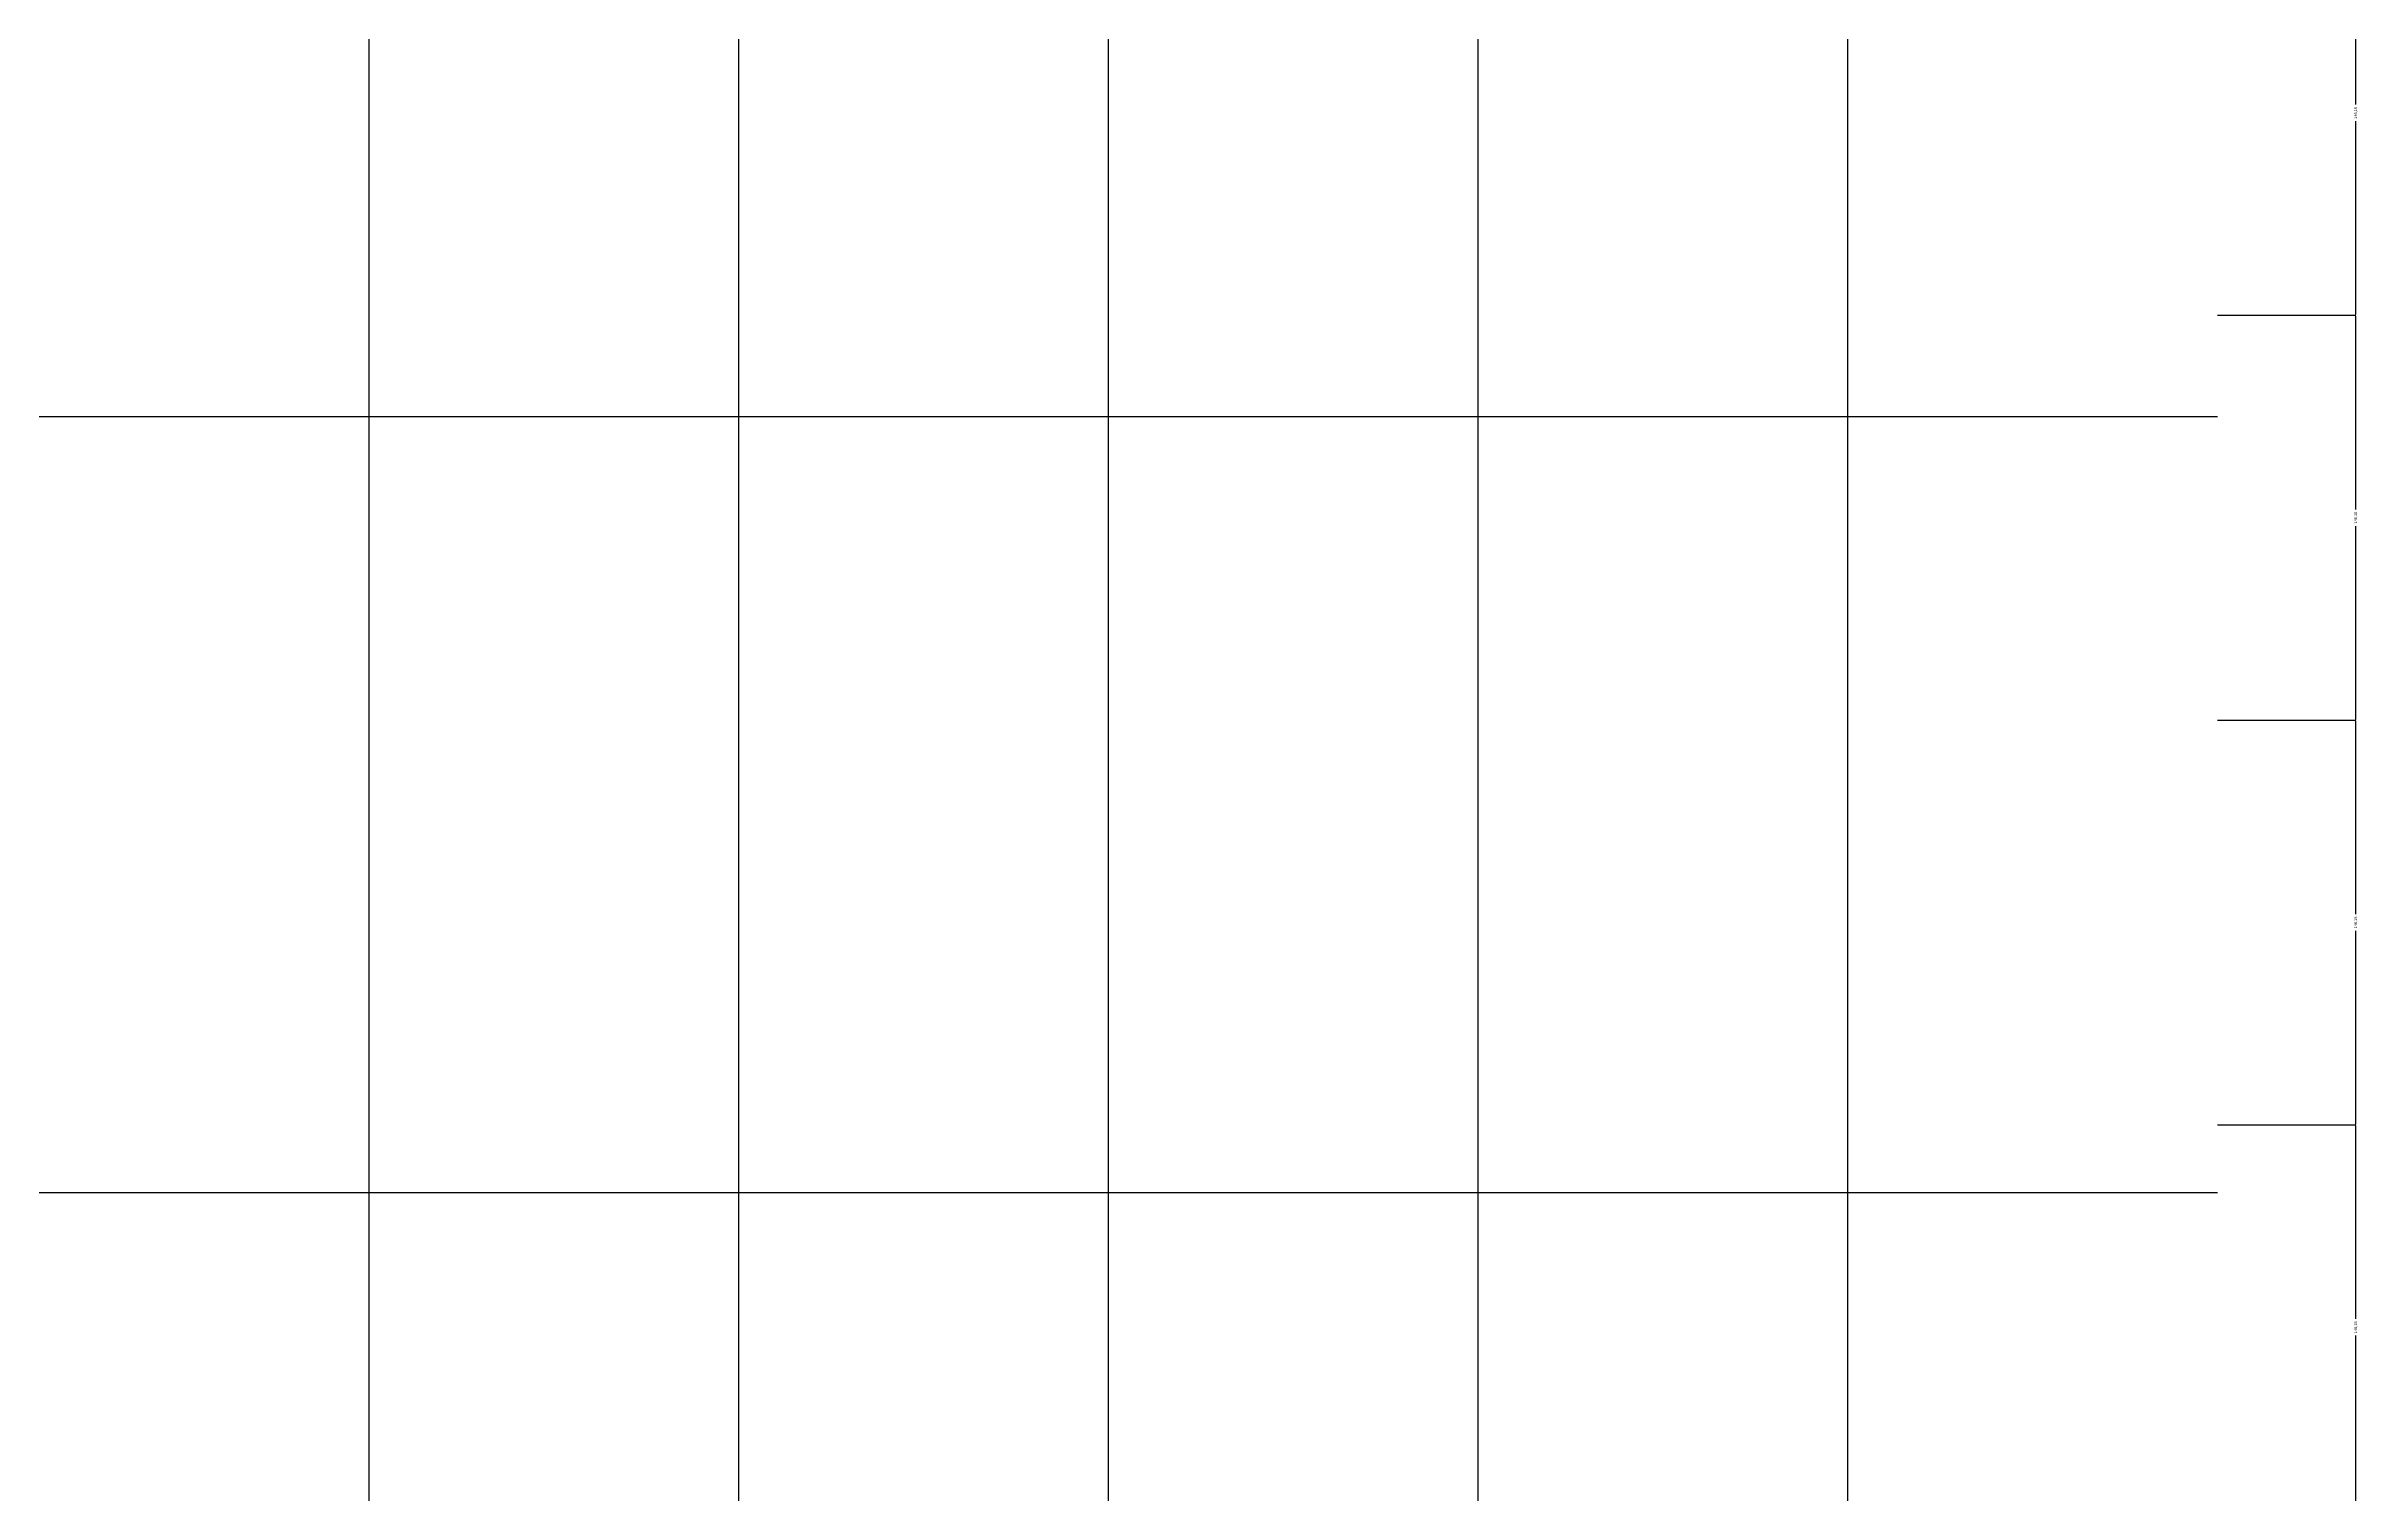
# Model space of a CAD drawing. Header units: inches. Extents: x -5298 to 11252, y 8210 to 22495.
# Drawn here: x 9996 to 10831, y 15326 to 15849 of the extents above; entities that cross this region are included whole.
import ezdxf

# ---------------------------------------------------------------- set-up
doc = ezdxf.new("R2010")
doc.units = ezdxf.units.IN
doc.header["$LTSCALE"] = 55
doc.header["$MEASUREMENT"] = 0
doc.layers.get('Defpoints').update_dxf_attribs({"color": 40})
doc.layers.add('BEAM', color=3, linetype='Continuous')
doc.layers.add('dim', color=2, linetype='Continuous')
doc.styles.get("Standard").update_dxf_attribs({"font": 'arial.ttf'})
doc.dimstyles.get("Standard").update_dxf_attribs({"dimtxt": 2.5, "dimasz": 2.5, "dimexe": 1.25, "dimexo": 0.625, "dimtad": 1, "dimtxsty": 'Standard', "dimcen": 2.5, "dimazin": 3, "dimtfac": 1, "dimtmove": 0, "dimatfit": 3})

# ---------------------------------------------------------------- blocks, each defined once
blk = doc.blocks.new('_CLOSEDFILLED')
at = {"color": 0, "linetype": 'BYBLOCK'}
blk.add_solid([(-1, 0.2), (0, 0), (-1, -0.2)], dxfattribs=at)
blk = doc.blocks.new('*D165')
at = {"color": 2}
for p, q in [((10780.33, 15459.22), (10830.33, 15459.22)), ((10830.33, 15389.15), (10830.33, 15458.97)), ((10830.33, 15313.32), (10830.33, 15383.15)), ((10780.33, 15313.07), (10830.33, 15313.07))]:
    blk.add_line(p, q, dxfattribs=at)
at = {"layer": 'Defpoints'}
for p in [(10780.33, 15459.22), (10780.33, 15313.07), (10830.33, 15313.07)]:
    blk.add_point(p, dxfattribs=at)
at = {"layer": 'dim', "color": 2, "xscale": 0.25, "yscale": 0.25}
for p, rotation in [((10830.33, 15459.22), 90), ((10830.33, 15313.07), 270)]:
    blk.add_blockref('_CLOSEDFILLED', p, dxfattribs=dict(at, rotation=rotation))
at = {"layer": 'dim', "color": 0, "insert": (10830.33, 15386.15), "char_height": 1, "attachment_point": 5, "rotation": 90}
blk.add_mtext('146,15', dxfattribs=at)
blk = doc.blocks.new('*D166')
at = {"color": 2}
for p, q in [((10780.33, 15605.37), (10830.33, 15605.37)), ((10830.33, 15535.29), (10830.33, 15605.12)), ((10830.33, 15459.47), (10830.33, 15529.29)), ((10780.33, 15459.22), (10830.33, 15459.22))]:
    blk.add_line(p, q, dxfattribs=at)
at = {"layer": 'Defpoints'}
for p in [(10780.33, 15605.37), (10780.33, 15459.22), (10830.33, 15459.22)]:
    blk.add_point(p, dxfattribs=at)
at = {"layer": 'dim', "color": 2, "xscale": 0.25, "yscale": 0.25}
for p, rotation in [((10830.33, 15605.37), 90), ((10830.33, 15459.22), 270)]:
    blk.add_blockref('_CLOSEDFILLED', p, dxfattribs=dict(at, rotation=rotation))
at = {"layer": 'dim', "color": 0, "insert": (10830.33, 15532.29), "char_height": 1, "attachment_point": 5, "rotation": 90}
blk.add_mtext('146,15', dxfattribs=at)
blk = doc.blocks.new('*D167')
at = {"color": 2}
for p, q in [((10780.33, 15751.51), (10830.33, 15751.51)), ((10830.33, 15681.44), (10830.33, 15751.26)), ((10830.33, 15605.62), (10830.33, 15675.44)), ((10780.33, 15605.37), (10830.33, 15605.37))]:
    blk.add_line(p, q, dxfattribs=at)
at = {"layer": 'Defpoints'}
for p in [(10780.33, 15751.51), (10780.33, 15605.37), (10830.33, 15605.37)]:
    blk.add_point(p, dxfattribs=at)
at = {"layer": 'dim', "color": 2, "xscale": 0.25, "yscale": 0.25}
for p, rotation in [((10830.33, 15751.51), 90), ((10830.33, 15605.37), 270)]:
    blk.add_blockref('_CLOSEDFILLED', p, dxfattribs=dict(at, rotation=rotation))
at = {"layer": 'dim', "color": 0, "insert": (10830.33, 15678.44), "char_height": 1, "attachment_point": 5, "rotation": 90}
blk.add_mtext('146,15', dxfattribs=at)
blk = doc.blocks.new('*D168')
at = {"color": 2}
for p, q in [((10780.33, 15897.66), (10830.33, 15897.66)), ((10830.33, 15827.59), (10830.33, 15897.41)), ((10830.33, 15751.76), (10830.33, 15821.59)), ((10780.33, 15751.51), (10830.33, 15751.51))]:
    blk.add_line(p, q, dxfattribs=at)
at = {"layer": 'Defpoints'}
for p in [(10780.33, 15897.66), (10780.33, 15751.51), (10830.33, 15751.51)]:
    blk.add_point(p, dxfattribs=at)
at = {"layer": 'dim', "color": 2, "xscale": 0.25, "yscale": 0.25}
for p, rotation in [((10830.33, 15897.66), 90), ((10830.33, 15751.51), 270)]:
    blk.add_blockref('_CLOSEDFILLED', p, dxfattribs=dict(at, rotation=rotation))
at = {"layer": 'dim', "color": 0, "insert": (10830.33, 15824.59), "char_height": 1, "attachment_point": 5, "rotation": 90}
blk.add_mtext('146,15', dxfattribs=at)

msp = doc.modelspace()

# ---------------------------------------------------------------- linework, layer by layer
at = {"layer": 'BEAM', "color": 5}
for p, q in [((10112.859, 11513.244), (10112.859, 18236.017)), ((10246.353, 11513.244), (10246.353, 18236.017)), ((10379.847, 11513.244), (10379.847, 18236.017)), ((10513.34, 11513.244), (10513.34, 18236.017)), ((10646.834, 11513.244), (10646.834, 18236.017)), ((7576.475, 15714.977), (10780.328, 15714.977)), ((7576.475, 15434.862), (10780.328, 15434.862))]:
    msp.add_line(p, q, dxfattribs=at)

# ---------------------------------------------------------------- dimensions: what is measured, and where the dimension line sits
at = {"layer": 'dim', "color": 2}
for base, p1, p2, picture, middle in [((10830.328, 15751.514), (10780.328, 15751.514), (10780.328, 15897.661), '*D168', (10830.328, 15824.588)), ((10830.328, 15605.367), (10780.328, 15605.367), (10780.328, 15751.514), '*D167', (10830.328, 15678.44)), ((10830.328, 15459.22), (10780.328, 15459.22), (10780.328, 15605.367), '*D166', (10830.328, 15532.293)), ((10830.328, 15313.072), (10780.328, 15313.072), (10780.328, 15459.22), '*D165', (10830.328, 15386.146))]:
    dim = msp.add_linear_dim(base=base, p1=p1, p2=p2, angle=90, dimstyle='Standard', dxfattribs=at)
    dim.commit()
    dim.dimension.update_dxf_attribs({"geometry": picture, "text_midpoint": middle})

doc.saveas('drawing.dxf')
